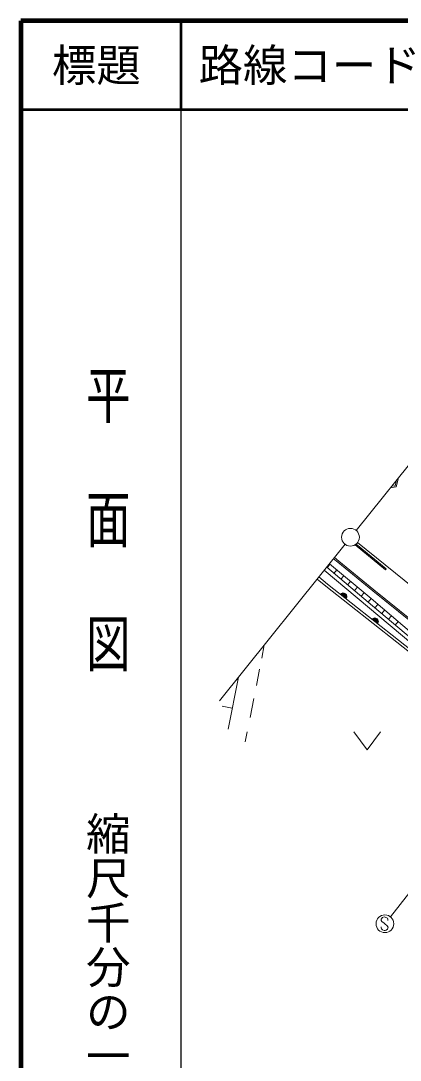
# Model space of a CAD drawing. Units: millimetres, scale not verified. Extents: x 40000 to 680000, y 20000 to 380000.
# Drawn here: x 40000 to 82683, y 262997 to 380000 of the extents above; entities that cross this region are included whole.
import ezdxf
from ezdxf.enums import TextEntityAlignment as Align

# ---------------------------------------------------------------- set-up
doc = ezdxf.new("R2010")
doc.units = ezdxf.units.MM
doc.header["$LTSCALE"] = 1000
doc.linetypes.add('CHAIN', pattern=[18.5, 12, -1.5, 3.5, -1.5])
for name, color, linetype, lineweight in [('M-BGD', 7, 'Continuous', 13), ('M-BMK', 2, 'CHAIN', 13), ('M-BMK-SRVR', 3, 'Continuous', 13), ('M-STR-STRC', 7, 'Continuous', 13), ('M-TTL', 2, 'Continuous', 140), ('M-TTL-BAND', 7, 'Continuous', 25), ('M-TTL-LINE', 7, 'Continuous', 50)]:
    doc.layers.add(name, color=color, linetype=linetype, lineweight=lineweight)
doc.layers.add('M-TTL-TXT', color=7, linetype='Continuous')
doc.styles.add('@ＭＳ ゴシック', font='')
doc.styles.add('ＭＳ ゴシック', font='')
doc.styles.get('@ＭＳ ゴシック').set_extended_font_data('@MS Gothic')
doc.styles.get('ＭＳ ゴシック').set_extended_font_data('MS Gothic')

msp = doc.modelspace()

# ---------------------------------------------------------------- linework, layer by layer
at = {"layer": 'M-BGD'}
for p, q in [((81714, 327600), (82123, 327667)), ((82123, 327667), (82262, 328283)), ((82247, 327535), (82475, 328549)), ((81574, 327425), (82247, 327535)), ((81016, 318189), (77605, 321008)), ((77731, 321098), (81111, 318305)), ((75181, 319452), (75671, 319044)), ((75275, 319569), (75766, 319159)), ((79077, 314574), (74411, 318492)), ((74786, 318830), (74465, 318447)), ((79399, 314956), (74724, 318882)), ((75671, 319044), (79607, 315814)), ((75766, 319159), (79702, 315931)), ((81111, 318305), (81016, 318189)), ((73346, 317163), (74322, 316363)), ((74510, 316596), (73534, 317397)), ((74147, 318162), (85518, 308577)), ((75555, 318185), (75233, 317802)), ((76324, 317539), (76002, 317156)), ((74322, 316363), (84968, 307935)), ((85155, 308170), (74510, 316596)), ((77092, 316893), (76771, 316511)), ((77861, 316248), (77539, 315865)), ((79702, 315931), (83943, 312520)), ((78630, 315602), (78308, 315220)), ((79398, 314957), (79077, 314574)), ((79400, 314955), (79077, 314574)), ((96182, 300719), (79399, 314956)), ((96182, 300719), (79399, 314956)), ((79607, 315814), (83849, 312403)), ((95858, 300338), (79077, 314574)), ((95858, 300338), (79077, 314574)), ((80163, 314308), (79840, 313927)), ((80926, 313661), (80602, 313280)), ((81689, 313014), (81365, 312633)), ((82451, 312367), (82128, 311986)), ((67103, 308260), (67392, 309737)), ((66501, 305181), (66863, 307029)), ((64478, 306102), (63331, 300249)), ((64266, 305838), (64420, 305808)), ((65799, 301588), (66214, 303710)), ((62638, 302844), (63795, 302618)), ((65258, 298821), (65479, 299952)), ((77452, 299952), (78952, 297952)), ((78952, 297952), (80452, 299952))]:
    msp.add_line(p, q, dxfattribs=at)
for centre, radius in [((76284, 315192), 400), ((76284, 315192), 400), ((76284, 315192), 350), ((76284, 315192), 300), ((76284, 315192), 250), ((76284, 315192), 200), ((76284, 315192), 150), ((76284, 315192), 100), ((76284, 315192), 50), ((79833, 312383), 400), ((79833, 312383), 400), ((79833, 312383), 350), ((79833, 312383), 300), ((79833, 312383), 250), ((79833, 312383), 200), ((79833, 312383), 150), ((79833, 312383), 100), ((79833, 312383), 50)]:
    msp.add_arc(centre, radius, 321.6359, 141.6359, dxfattribs=at)
at = {"layer": 'M-BMK'}
msp.add_line((77895, 321266), (92399, 309512), dxfattribs=at)
at = {"layer": 'M-BMK-SRVR'}
for p, q in [((102138, 353073), (77729, 322629)), ((76478, 321069), (62360, 303461))]:
    msp.add_line(p, q, dxfattribs=at)
msp.add_circle((77086, 321863), 1000, dxfattribs=at)
at = {"layer": 'M-STR-STRC'}
for p, q in [((97208, 299103), (81579, 279143)), ((80679, 279053), (80556, 278869)), ((80556, 278869), (80558, 278737)), ((80558, 278737), (80621, 278608)), ((80621, 278608), (80877, 278426)), ((80872, 279119), (80679, 279053)), ((80993, 279116), (80872, 279119)), ((81243, 278998), (80993, 279116)), ((81306, 278866), (81243, 278998)), ((81306, 278737), (81306, 278866)), ((80558, 277889), (80556, 278010)), ((80598, 277786), (80558, 277889)), ((80682, 277676), (80598, 277786)), ((80869, 277615), (80682, 277676)), ((81003, 277615), (80869, 277615)), ((80877, 278426), (81006, 278295)), ((81103, 277644), (81003, 277615)), ((81006, 278295), (81185, 278179)), ((81246, 277736), (81103, 277644)), ((81185, 278179), (81311, 277979)), ((81306, 277868), (81246, 277736)), ((81311, 277979), (81306, 277868))]:
    msp.add_line(p, q, dxfattribs=at)
msp.add_circle((80963, 278356), 1000, dxfattribs=at)
at = {"layer": 'M-TTL'}
for p, q in [((40000, 380000), (40000, 20000)), ((680000, 380000), (40000, 380000))]:
    msp.add_line(p, q, dxfattribs=at)
at = {"layer": 'M-TTL-BAND'}
msp.add_line((58000, 370000), (58000, 20000), dxfattribs=at)
at = {"layer": 'M-TTL-LINE'}
for p, q in [((58000, 380000), (58000, 370000)), ((40000, 370000), (680000, 370000))]:
    msp.add_line(p, q, dxfattribs=at)

# ---------------------------------------------------------------- texts
at = {"layer": 'M-TTL-BAND', "style": '@ＭＳ ゴシック', "width": 1.4}
msp.add_text('平  面  図', height=3666, rotation=270, dxfattribs=at).set_placement((49777, 306475), align=Align.MIDDLE_RIGHT)
at = {"layer": 'M-TTL-BAND', "style": '@ＭＳ ゴシック'}
msp.add_text('縮尺千分の一', height=3666, rotation=270, dxfattribs=at).set_placement((49777, 261030), align=Align.MIDDLE_RIGHT)
at = {"layer": 'M-TTL-TXT', "style": 'ＭＳ ゴシック'}
msp.add_text('標題', height=3666, dxfattribs=at).set_placement((48500, 375000), align=Align.MIDDLE_CENTER)
msp.add_text('路線コード', height=3666, dxfattribs=at).set_placement((60000, 375000), align=Align.MIDDLE_LEFT)

doc.saveas('drawing.dxf')
